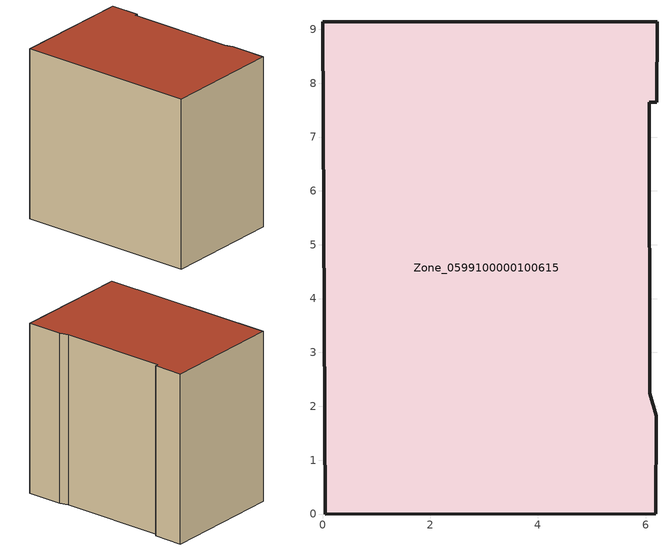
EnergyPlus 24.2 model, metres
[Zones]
Zone_0599100000100615
 floor ground (C_G): 6.07,7.64 6.08,2.24 6.19,1.83 6.19,0.01 0.05,0 0,9.14 6.21,9.14 6.21,7.65 z0
 wall outside (C_F): 0.05,0 6.19,0.01 6.19,1.83 6.08,2.24 6.07,7.64 6.21,7.65 6.21,9.14 0,9.14 0.05,0 z0:8.8
 roof outside (C_R): 6.08,2.24 6.07,7.64 6.21,7.65 6.21,9.14 0,9.14 0.05,0 6.19,0.01 6.19,1.83 z8.8
[BUILDING]
Pand.0599100000100615: North Axis=0; Terrain=City; Loads Convergence Tolerance Value=0.04; Temperature Convergence Tolerance Value=0.4; Solar Distribution=FullExterior; Maximum Number of Warmup Days=25; Minimum Number of Warmup Days=1
[Site:Location]
Rotterdam.The.Hague.AP_ZH_NLD Design_Conditions: Latitude=51.96; Longitude=4.45; Time Zone=1; Elevation=-4.5
[SITE:GROUNDTEMPERATURE:BUILDINGSURFACE]
18, 18, 18, 18, 18, 18, 18, 18, 18, 18, 18, 18
[MATERIAL] Thermal Absorptance=0.9; Solar Absorptance=0.7; Visible Absorptance=0.7
Name | Roughness | Thickness | Conductivity | Density | Specific Heat
G.TC.1946-1964 | MediumSmooth | 0.15 | 1 | 540 | 1210
F.TC.1946-1964 | Rough | 0.3 | 0.857143 | 1920 | 840
R.TC.1946-1964 | MediumRough | 0.2 | 0.235294 | 1500 | 1000
[CONSTRUCTION]
C_G: G.TC.1946-1964
C_F: F.TC.1946-1964
C_R: R.TC.1946-1964
[ZONE]
Zone_0599100000100615: Type=1; Multiplier=1; Ceiling Height=Autocalculate; Volume=Autocalculate; Floor Area=autocalculate; Part of Total Floor Area=Yes
[ZONEINFILTRATION:DESIGNFLOWRATE]
Infil_Zone_0599100000100615: Zone or ZoneList or Space or SpaceList=Zone_0599100000100615; Schedule=AlwaysOn; Design Flow Rate Calculation Method=Flow/Area; Flow Rate per Floor Area=0.003; Constant Term Coefficient=1; Temperature Term Coefficient=0; Velocity Term Coefficient=0; Velocity Squared Term Coefficient=0
[HVACTEMPLATE:ZONE:IDEALLOADSAIRSYSTEM]
Zone_0599100000100615: Maximum Heating Supply Air Temperature=50; Minimum Cooling Supply Air Temperature=13; Maximum Heating Supply Air Humidity Ratio=0.0156; Minimum Cooling Supply Air Humidity Ratio=0.0077; Heating Limit=NoLimit; Cooling Limit=NoLimit; Dehumidification Control Type=ConstantSensibleHeatRatio; Cooling Sensible Heat Ratio=0.7; Dehumidification Setpoint=60; Humidification Control Type=None; Humidification Setpoint=30; Outdoor Air Method=None; Outdoor Air Flow Rate per Person=0.00944; Outdoor Air Flow Rate per Zone Floor Area=0; Outdoor Air Flow Rate per Zone=0; Demand Controlled Ventilation Type=None; Outdoor Air Economizer Type=NoEconomizer; Heat Recovery Type=None; Sensible Heat Recovery Effectiveness=0.7; Latent Heat Recovery Effectiveness=0.65
[ZONECONTROL:THERMOSTAT]
ThermostatControl_Zone_0599100000100615: Zone or ZoneList=Zone_0599100000100615; Control Type Schedule=DualSetpointControlType; Control 1=Thermostat_Zone_0599100000100615; Temperature Difference Between Cutout And Setpoint=0
[THERMOSTATSETPOINT:DUALSETPOINT]
Thermostat_Zone_0599100000100615: Heating Setpoint Temperature Schedule=HeatingSetpoint_Zone_0599100000100615; Cooling Setpoint Temperature Schedule=CoolingSetpoint_Zone_0599100000100615
[SCHEDULE:COMPACT]
HeatingSetpoint_Zone_0599100000100615: Through: 12/31, For: AllDays, Until: 24:00, 21
CoolingSetpoint_Zone_0599100000100615: Through: 12/31, For: AllDays, Until: 24:00, 24
DualSetpointControlType: Through: 12/31, For: AllDays, Until: 24:00, 4
AlwaysOn: Through: 12/31, For: AllDays, Until: 24:00, 1
